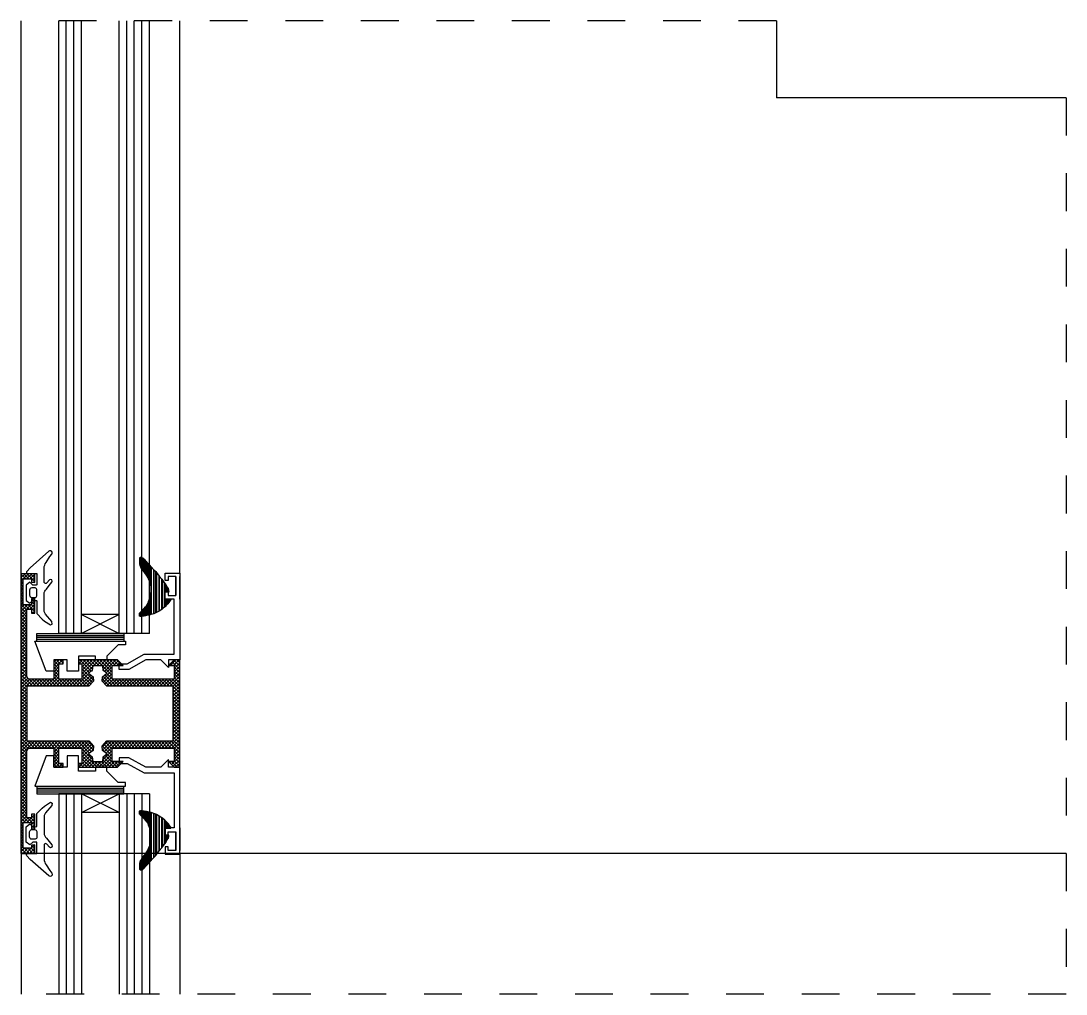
# Model space of a CAD drawing. Header units: millimetres. Extents: x 1398 to 1463.6, y 278.6 to 295.8.
# Drawn here: x 1423.159 to 1425.926, y 287.689 to 290.264 of the extents above; entities that cross this region are included whole.
import ezdxf

# ---------------------------------------------------------------- set-up
doc = ezdxf.new("R2010")
doc.units = ezdxf.units.MM
doc.linetypes.add('CENTER', pattern=[2, 1.25, -0.25, 0.25, -0.25])
for name, color, linetype in [('ACCES', 1, 'Continuous'), ('HATCH', 9, 'Continuous'), ('JOINT', 3, 'Continuous'), ('PARC', 8, 'Continuous'), ('PROFIL', 7, 'Continuous')]:
    doc.layers.add(name, color=color, linetype=linetype)
doc.styles.add('2', font='SCRIPTC.SHX', dxfattribs={"height": 0.2})
doc.styles.add('ROMANS', font='romans')

# ---------------------------------------------------------------- blocks, each defined once
blk = doc.blocks.new('2647000')
at = {"layer": 'ACCES'}
for p, q in [((-40.82, 7.59), (-40.82, -15.41)), ((-40.32, 7.59), (-40.32, -15.41)), ((-39.82, 7.59), (-39.82, -15.41))]:
    blk.add_line(p, q, dxfattribs=at)
blk.add_lwpolyline([(-39.32, 7.59), (-41.32, 7.59), (-41.32, -15.41), (-39.32, -15.41)], dxfattribs=at)
blk.add_lwpolyline([(-35.32, -10.91), (-34.32, -10.91), (-34.32, -7.91), (-35.32, -7.91), (-35.32, -3.41), (-31.32, -3.41), (-31.32, -0.41), (-34.32, -0.41), (-34.32, 3.09), (-31.32, 3.09), (-31.32, 5.09), (-39.32, 8.09), (-39.32, -15.91), (-38.32, -15.91), (-38.32, -13.91)], close=True, dxfattribs=at)
blk = doc.blocks.new('*X17')
at = {"color": 0}
for p, q in [((2.93, 43.59), (4.04, 44.69)), ((2.93, 44.48), (3.15, 44.69)), ((4.3, 43.43), (3.04, 44.69)), ((4.52, 44.1), (3.92, 44.69)), ((4.32, 44.1), (4.92, 44.69)), ((5.4, 44.1), (4.8, 44.69)), ((5.21, 44.1), (5.8, 44.69)), ((6.28, 44.1), (5.69, 44.69)), ((6.09, 44.1), (6.69, 44.69)), ((7.17, 44.1), (6.57, 44.69)), ((6.97, 44.1), (7.57, 44.69)), ((8.05, 44.1), (7.45, 44.69)), ((7.86, 44.1), (8.46, 44.69)), ((8.94, 44.1), (8.34, 44.69)), ((8.74, 44.1), (9.34, 44.69)), ((9.82, 44.1), (9.22, 44.69)), ((9.63, 44.1), (10.22, 44.69)), ((10.7, 44.1), (10.11, 44.69)), ((10.51, 44.1), (11.11, 44.69)), ((12.52, 43.16), (10.99, 44.69)), ((11.11, 42.05), (13.76, 44.69)), ((11.11, 42.93), (12.87, 44.69)), ((11.11, 43.82), (11.99, 44.69)), ((13.41, 43.16), (11.87, 44.69)), ((14.29, 43.16), (12.76, 44.69)), ((13.11, 43.16), (14.64, 44.69)), ((15.17, 43.16), (13.64, 44.69)), ((13.99, 43.16), (15.53, 44.69)), ((16.06, 43.16), (14.53, 44.69)), ((14.88, 43.16), (16.41, 44.69)), ((16.94, 43.16), (15.41, 44.69)), ((15.76, 43.16), (17.29, 44.69)), ((17.83, 43.16), (16.29, 44.69)), ((16.65, 43.16), (18.18, 44.69)), ((18.71, 43.16), (17.18, 44.69)), ((17.53, 43.16), (19.06, 44.69)), ((19.59, 43.16), (18.06, 44.69)), ((18.41, 43.16), (19.95, 44.69)), ((20.48, 43.16), (18.95, 44.69)), ((19.3, 43.16), (20.83, 44.69)), ((21.36, 43.16), (19.83, 44.69)), ((20.18, 43.16), (21.71, 44.69)), ((22.25, 43.16), (20.71, 44.69)), ((21.06, 43.16), (22.6, 44.69)), ((23.13, 43.16), (21.6, 44.69)), ((21.95, 43.16), (23.48, 44.69)), ((24.01, 43.16), (22.48, 44.69)), ((22.83, 43.16), (24.37, 44.69)), ((24.9, 43.16), (23.36, 44.69)), ((23.72, 43.16), (25.25, 44.69)), ((25.78, 43.16), (24.25, 44.69)), ((24.6, 43.16), (26.13, 44.69)), ((26.66, 43.16), (25.13, 44.69)), ((25.48, 43.16), (27.02, 44.69)), ((27.55, 43.16), (26.02, 44.69)), ((26.37, 43.16), (27.9, 44.69)), ((28.43, 43.16), (26.9, 44.69)), ((27.25, 43.16), (28.78, 44.69)), ((29.32, 43.16), (27.78, 44.69)), ((28.14, 43.16), (29.67, 44.69)), ((30.39, 42.98), (28.67, 44.69)), ((29.02, 43.16), (30.55, 44.69)), ((32.69, 41.55), (29.55, 44.69)), ((29.9, 43.16), (31.44, 44.69)), ((32.69, 42.44), (30.44, 44.69)), ((30.52, 42.89), (32.32, 44.69)), ((30.82, 41.43), (34.09, 44.69)), ((30.82, 42.31), (33.2, 44.69)), ((32.85, 43.16), (31.32, 44.69)), ((33.74, 43.16), (32.2, 44.69)), ((34.62, 43.16), (33.09, 44.69)), ((33.44, 43.16), (34.97, 44.69)), ((35.5, 43.16), (33.97, 44.69)), ((34.32, 43.16), (35.86, 44.69)), ((36.39, 43.16), (34.86, 44.69)), ((35.21, 43.16), (36.74, 44.69)), ((37.27, 43.16), (35.74, 44.69)), ((36.09, 43.16), (37.62, 44.69)), ((38.16, 43.16), (36.62, 44.69)), ((36.97, 43.16), (38.51, 44.69)), ((39.04, 43.16), (37.51, 44.69)), ((37.86, 43.16), (39.39, 44.69)), ((39.92, 43.16), (38.39, 44.69)), ((38.74, 43.16), (40.27, 44.69)), ((40.81, 43.16), (39.27, 44.69)), ((39.63, 43.16), (41.16, 44.69)), ((41.69, 43.16), (40.16, 44.69)), ((40.51, 43.16), (42.04, 44.69)), ((42.57, 43.16), (41.04, 44.69)), ((41.39, 43.16), (42.93, 44.69)), ((43.46, 43.16), (41.93, 44.69)), ((42.28, 43.16), (43.81, 44.69)), ((44.34, 43.16), (42.81, 44.69)), ((43.16, 43.16), (44.69, 44.69)), ((45.23, 43.16), (43.69, 44.69)), ((44.05, 43.16), (45.58, 44.69)), ((46.11, 43.16), (44.58, 44.69)), ((44.93, 43.16), (46.46, 44.69)), ((46.99, 43.16), (45.46, 44.69)), ((45.81, 43.16), (47.35, 44.69)), ((49.04, 42), (46.35, 44.69)), ((46.7, 43.16), (48.23, 44.69)), ((47.17, 40.98), (50.88, 44.69)), ((47.17, 41.86), (50, 44.69)), ((47.17, 42.75), (49.11, 44.69)), ((49.15, 42.78), (47.23, 44.69)), ((49.7, 43.11), (48.11, 44.69)), ((50.53, 43.16), (49, 44.69)), ((51.41, 43.16), (49.88, 44.69)), ((50.23, 43.16), (51.77, 44.69)), ((52.3, 43.16), (50.77, 44.69)), ((51.12, 43.16), (52.65, 44.69)), ((53.18, 43.16), (51.65, 44.69)), ((52, 43.16), (53.53, 44.69)), ((54.07, 43.16), (52.53, 44.69)), ((52.88, 43.16), (54.42, 44.69)), ((54.95, 43.16), (53.42, 44.69)), ((53.77, 43.16), (55.3, 44.69)), ((55.83, 43.16), (54.3, 44.69)), ((54.65, 43.16), (56.18, 44.69)), ((56.72, 43.16), (55.18, 44.69)), ((55.54, 43.16), (57.07, 44.69)), ((57.6, 43.16), (56.07, 44.69)), ((56.42, 43.16), (57.95, 44.69)), ((58.48, 43.16), (56.95, 44.69)), ((57.3, 43.16), (58.84, 44.69)), ((59.37, 43.16), (57.84, 44.69)), ((58.19, 43.16), (59.72, 44.69)), ((60.25, 43.16), (58.72, 44.69)), ((59.07, 43.16), (60.6, 44.69)), ((61.14, 43.16), (59.6, 44.69)), ((59.96, 43.16), (61.49, 44.69)), ((62.02, 43.16), (60.49, 44.69)), ((60.84, 43.16), (62.37, 44.69)), ((62.9, 43.16), (61.37, 44.69)), ((61.72, 43.16), (63.26, 44.69)), ((63.79, 43.16), (62.26, 44.69)), ((62.61, 43.16), (64.14, 44.69)), ((64.67, 43.16), (63.14, 44.69)), ((63.49, 43.16), (65.02, 44.69)), ((65.56, 43.16), (64.02, 44.69)), ((64.38, 43.16), (65.91, 44.69)), ((66.44, 43.16), (64.91, 44.69)), ((65.26, 43.16), (66.79, 44.69)), ((67.32, 43.16), (65.79, 44.69)), ((66.14, 43.16), (67.68, 44.69)), ((68.75, 42.62), (66.67, 44.69)), ((67.03, 43.16), (68.56, 44.69)), ((68.75, 43.51), (67.56, 44.69)), ((69.04, 44.1), (68.44, 44.69)), ((68.85, 44.1), (69.44, 44.69)), ((69.92, 44.1), (69.33, 44.69)), ((69.73, 44.1), (70.33, 44.69)), ((70.81, 44.1), (70.21, 44.69)), ((70.61, 44.1), (71.21, 44.69)), ((71.69, 44.1), (71.09, 44.69)), ((71.5, 44.1), (72.09, 44.69)), ((72.58, 44.1), (71.98, 44.69)), ((72.38, 44.1), (72.98, 44.69)), ((73.46, 44.1), (72.86, 44.69)), ((73.27, 44.1), (73.86, 44.69)), ((74.34, 44.1), (73.75, 44.69)), ((74.15, 44.1), (74.75, 44.69)), ((75.23, 44.1), (74.63, 44.69)), ((75.03, 44.1), (75.63, 44.69)), ((76.93, 43.28), (75.51, 44.69)), ((75.56, 43.74), (76.51, 44.69)), ((76.93, 44.17), (76.4, 44.69)), ((2.93, 42.71), (4.3, 44.07)), ((4.3, 42.55), (2.93, 43.91)), ((2.93, 41.82), (4.3, 43.19)), ((4.96, 41), (2.93, 43.03)), ((4.08, 41), (2.93, 42.15)), ((2.99, 41), (4.3, 42.3)), ((3.87, 41), (4.75, 41.88)), ((5.15, 41.69), (4.97, 41.88)), ((9.45, 41.27), (10.03, 41.85)), ((10.27, 41), (9.45, 41.81)), ((10.06, 41), (10.91, 41.85)), ((11.15, 41), (10.3, 41.85)), ((10.95, 41), (12.3, 42.36)), ((12.3, 42.5), (11.11, 43.69)), ((12.92, 41), (11.11, 42.8)), ((12.04, 41), (11.11, 41.92)), ((11.83, 41), (12.68, 41.85)), ((12.71, 41), (13.32, 41.61)), ((13.32, 41.48), (12.95, 41.85)), ((32.69, 40.67), (30.82, 42.54)), ((30.82, 40.54), (32.69, 42.42)), ((32.69, 39.79), (30.82, 41.66)), ((30.82, 39.66), (32.69, 41.53)), ((49.04, 41.12), (47.17, 42.99)), ((49.04, 40.24), (47.17, 42.11)), ((47.17, 40.09), (49.04, 41.97)), ((66.53, 41.79), (66.6, 41.85)), ((66.63, 41), (67.48, 41.85)), ((67.72, 41), (66.87, 41.85)), ((67.51, 41), (68.75, 42.23)), ((67.55, 42.81), (68.75, 44)), ((67.55, 41.92), (68.75, 43.11)), ((69.49, 41), (67.55, 42.93)), ((68.6, 41), (67.55, 42.05)), ((68.4, 41), (69.25, 41.85)), ((69.28, 41), (70.13, 41.85)), ((70.37, 41), (69.52, 41.85)), ((70.41, 41.85), (70.4, 41.85)), ((74.68, 41.09), (75.46, 41.88)), ((75.68, 41), (74.8, 41.88)), ((75.47, 41), (76.93, 42.45)), ((75.56, 42.86), (76.93, 44.22)), ((76.93, 42.4), (75.56, 43.76)), ((75.56, 41.98), (76.93, 43.34)), ((76.93, 41.51), (75.56, 42.88)), ((76.56, 41), (75.56, 41.99)), ((76.35, 41), (76.93, 41.57)), ((3.2, 41), (2.93, 41.26)), ((4.76, 41), (5.17, 41.4)), ((32.69, 38.9), (30.82, 40.77)), ((30.82, 38.78), (32.69, 40.65)), ((32.69, 38.02), (30.82, 39.89)), ((30.82, 37.89), (32.69, 39.76)), ((32.69, 37.13), (30.82, 39)), ((30.82, 37.01), (32.69, 38.88)), ((49.04, 39.35), (47.17, 41.22)), ((47.17, 39.21), (49.04, 41.08)), ((49.04, 38.47), (47.17, 40.34)), ((47.17, 38.33), (49.04, 40.2)), ((49.04, 37.58), (47.17, 39.45)), ((47.17, 37.44), (49.04, 39.31)), ((66.84, 41), (66.53, 41.3)), ((70.17, 41), (70.41, 41.24)), ((74.79, 41), (74.68, 41.11)), ((25.73, 33.69), (28.06, 36.01)), ((25.73, 34.57), (27.17, 36.01)), ((25.73, 35.46), (26.29, 36.01)), ((27.22, 34.65), (25.86, 36.01)), ((28.11, 34.65), (26.75, 36.01)), ((27.58, 34.65), (28.94, 36.01)), ((28.99, 34.65), (27.63, 36.01)), ((28.46, 34.65), (29.82, 36.01)), ((29.88, 34.65), (28.51, 36.01)), ((29.34, 34.65), (30.71, 36.01)), ((30.76, 34.65), (29.4, 36.01)), ((30.23, 34.65), (32.69, 37.11)), ((32.69, 33.6), (30.28, 36.01)), ((32.69, 36.25), (30.82, 38.12)), ((30.82, 36.13), (32.69, 38)), ((32.69, 35.37), (30.82, 37.24)), ((32.69, 34.48), (30.82, 36.35)), ((30.82, 34.36), (32.69, 36.23)), ((49.04, 36.7), (47.17, 38.57)), ((47.17, 36.56), (49.04, 38.43)), ((50.2, 34.65), (47.17, 37.69)), ((47.17, 35.68), (49.04, 37.55)), ((49.32, 34.65), (47.17, 36.8)), ((47.17, 34.79), (49.04, 36.66)), ((47.17, 33.02), (50.15, 36.01)), ((47.17, 33.91), (49.27, 36.01)), ((49.67, 34.65), (51.04, 36.01)), ((51.09, 34.65), (49.73, 36.01)), ((50.56, 34.65), (51.92, 36.01)), ((51.97, 34.65), (50.61, 36.01)), ((51.44, 34.65), (52.8, 36.01)), ((52.86, 34.65), (51.49, 36.01)), ((52.33, 34.65), (53.69, 36.01)), ((54.13, 34.26), (52.38, 36.01)), ((54.13, 35.15), (53.26, 36.01)), ((26.73, 34.26), (25.73, 35.26)), ((26.58, 33.52), (25.73, 34.37)), ((25.74, 33.48), (25.73, 33.49)), ((26.44, 33.51), (26.73, 33.8)), ((30.82, 33.47), (32.69, 35.34)), ((32.69, 32.71), (30.82, 34.59)), ((30.82, 32.59), (32.69, 34.46)), ((32.69, 31.83), (30.82, 33.7)), ((30.82, 31.71), (32.69, 33.58)), ((49.04, 34.05), (47.17, 35.92)), ((49.04, 33.16), (47.17, 35.04)), ((49.04, 32.28), (47.17, 34.15)), ((47.17, 32.14), (49.04, 34.01)), ((49.04, 31.4), (47.17, 33.27)), ((53.13, 34.56), (54.13, 35.56)), ((53.13, 33.68), (54.13, 34.68)), ((54.02, 33.48), (53.13, 34.38)), ((53.82, 33.49), (54.13, 33.8)), ((32.69, 30.95), (30.82, 32.82)), ((30.82, 30.82), (32.69, 32.69)), ((32.69, 30.06), (30.82, 31.93)), ((30.82, 29.94), (32.69, 31.81)), ((32.69, 29.18), (30.82, 31.05)), ((30.82, 29.05), (32.69, 30.93)), ((47.17, 31.26), (49.04, 33.13)), ((49.04, 30.51), (47.17, 32.38)), ((47.17, 30.37), (49.04, 32.24)), ((49.04, 29.63), (47.17, 31.5)), ((47.17, 29.49), (49.04, 31.36)), ((49.04, 28.75), (47.17, 30.62)), ((47.17, 28.6), (49.04, 30.48)), ((25.73, 28.38), (26.72, 29.37)), ((25.73, 29.27), (25.83, 29.37)), ((28.72, 26.08), (25.73, 29.07)), ((25.73, 24.85), (29.4, 28.52)), ((25.73, 25.73), (28.52, 28.52)), ((25.73, 26.62), (27.63, 28.52)), ((25.73, 27.5), (26.75, 28.52)), ((28.15, 25.76), (25.73, 28.18)), ((26.73, 28.95), (26.32, 29.37)), ((29.11, 26.57), (27.17, 28.52)), ((27.44, 25.68), (30.29, 28.52)), ((31.05, 25.51), (28.05, 28.52)), ((31.67, 25.78), (28.93, 28.52)), ((29.34, 26.69), (32.69, 30.04)), ((29.72, 26.18), (32.69, 29.16)), ((32.13, 26.2), (29.82, 28.52)), ((30.1, 25.68), (32.69, 28.27)), ((32.6, 26.62), (30.7, 28.52)), ((32.69, 28.29), (30.82, 30.17)), ((32.69, 27.41), (30.82, 29.28)), ((50.39, 26.51), (47.17, 29.73)), ((47.17, 27.72), (49.04, 29.59)), ((50.01, 26), (47.17, 28.85)), ((47.17, 26.84), (49.04, 28.71)), ((49.56, 25.57), (47.17, 27.96)), ((47.56, 26.35), (49.73, 28.52)), ((48.03, 25.93), (50.62, 28.52)), ((48.49, 25.51), (51.5, 28.52)), ((52.06, 25.72), (49.26, 28.52)), ((54.13, 24.54), (50.15, 28.52)), ((50.61, 26.75), (52.38, 28.52)), ((51, 26.25), (54.12, 29.37)), ((54.13, 25.42), (51.03, 28.52)), ((51.43, 25.8), (54.13, 28.49)), ((54.13, 26.31), (51.92, 28.52)), ((54.13, 27.19), (52.8, 28.52)), ((53.13, 29.26), (53.23, 29.37)), ((54.13, 28.08), (53.13, 29.08)), ((54.13, 28.96), (53.72, 29.37)), ((27.37, 25.67), (25.73, 27.3)), ((27.26, 24.89), (25.73, 26.42)), ((27.26, 24), (25.73, 25.53)), ((25.73, 23.96), (27.26, 25.5)), ((28.45, 25.8), (28.67, 26.02)), ((30.83, 25.53), (32.69, 27.39)), ((48.74, 25.51), (47.17, 27.08)), ((49.42, 25.56), (50.43, 26.56)), ((52.22, 25.7), (54.13, 27.61)), ((52.6, 25.2), (54.13, 26.73)), ((52.6, 24.31), (54.13, 25.84)), ((54.13, 23.66), (52.6, 25.19)), ((52.6, 23.43), (54.13, 24.96)), ((27.26, 23.12), (25.73, 24.65)), ((25.73, 23.08), (27.26, 24.61)), ((28.98, 20.52), (25.73, 23.76)), ((25.73, 22.2), (27.26, 23.73)), ((25.73, 21.31), (27.44, 23.02)), ((25.73, 20.43), (28.23, 22.92)), ((28.1, 20.52), (25.73, 22.88)), ((25.73, 19.55), (28.75, 22.57)), ((29.87, 20.52), (27.35, 23.03)), ((28.98, 22.29), (28.36, 22.91)), ((28.47, 20.52), (31.14, 23.18)), ((29.35, 20.52), (31.71, 22.87)), ((32.69, 19.46), (29.68, 22.47)), ((32.69, 20.34), (30.06, 22.97)), ((30.12, 23.05), (30.19, 23.12)), ((30.24, 20.52), (32.17, 22.45)), ((32.69, 21.22), (30.76, 23.16)), ((47.17, 21.53), (48.81, 23.18)), ((47.17, 20.65), (49.64, 23.12)), ((47.17, 19.77), (50.04, 22.64)), ((47.17, 18.88), (50.42, 22.14)), ((49.31, 20.52), (47.52, 22.31)), ((50.2, 20.52), (47.98, 22.73)), ((51.08, 20.52), (48.45, 23.15)), ((51.96, 20.52), (49.34, 23.14)), ((49.68, 20.52), (52.15, 22.98)), ((50.57, 20.52), (54.13, 24.07)), ((54.13, 19.24), (50.97, 22.4)), ((54.13, 20.12), (51.36, 22.89)), ((51.45, 20.52), (54.13, 23.19)), ((54.13, 21), (52.15, 22.98)), ((52.33, 20.52), (54.13, 22.31)), ((54.13, 22.77), (52.6, 24.3)), ((54.13, 21.89), (52.6, 23.42)), ((27.23, 20.5), (25.73, 22)), ((27.23, 19.61), (25.73, 21.11)), ((27.23, 18.73), (25.73, 20.23)), ((25.97, 18.9), (27.23, 20.16)), ((27.59, 20.52), (29.15, 22.08)), ((30.75, 20.52), (29.3, 21.96)), ((30.82, 20.22), (32.64, 22.03)), ((30.82, 19.33), (32.69, 21.2)), ((32.69, 18.57), (30.82, 20.44)), ((30.82, 18.45), (32.69, 20.32)), ((32.69, 17.69), (30.82, 19.56)), ((30.82, 17.56), (32.69, 19.43)), ((49.04, 19.91), (47.17, 21.78)), ((49.04, 19.02), (47.17, 20.89)), ((49.04, 18.14), (47.17, 20.01)), ((47.17, 18), (49.04, 19.87)), ((52.63, 19.92), (54.13, 21.42)), ((52.63, 19.04), (54.13, 20.54)), ((53.73, 18.74), (52.63, 19.85)), ((52.63, 18.15), (54.13, 19.65)), ((27.23, 17.85), (25.73, 19.35)), ((26.41, 18.46), (27.23, 19.28)), ((26.85, 18.01), (27.23, 18.39)), ((32.69, 16.8), (30.82, 18.68)), ((30.82, 16.68), (32.69, 18.55)), ((32.69, 15.92), (30.82, 17.79)), ((30.82, 15.8), (32.69, 17.67)), ((32.69, 15.04), (30.82, 16.91)), ((30.82, 14.91), (32.69, 16.78)), ((49.04, 17.25), (47.17, 19.13)), ((47.17, 17.11), (49.04, 18.98)), ((49.04, 16.37), (47.17, 18.24)), ((47.17, 16.23), (49.04, 18.1)), ((49.04, 15.49), (47.17, 17.36)), ((47.17, 15.35), (49.04, 17.22)), ((53.29, 18.3), (52.63, 18.97)), ((52.85, 17.86), (52.63, 18.08)), ((32.69, 14.15), (30.82, 16.02)), ((30.82, 14.03), (32.69, 15.9)), ((32.69, 13.27), (30.82, 15.14)), ((30.82, 13.14), (32.69, 15.02)), ((32.69, 12.39), (30.82, 14.26)), ((30.82, 12.26), (32.69, 14.13)), ((49.04, 14.6), (47.17, 16.47)), ((47.17, 14.46), (49.04, 16.33)), ((49.04, 13.72), (47.17, 15.59)), ((47.17, 13.58), (49.04, 15.45)), ((49.04, 12.84), (47.17, 14.71)), ((47.17, 12.69), (49.04, 14.57)), ((32.69, 11.5), (30.82, 13.37)), ((30.82, 11.38), (32.69, 13.25)), ((32.69, 10.62), (30.82, 12.49)), ((30.82, 10.49), (32.69, 12.36)), ((32.69, 9.73), (30.82, 11.6)), ((30.82, 9.61), (32.69, 11.48)), ((49.04, 11.95), (47.17, 13.82)), ((47.17, 11.81), (49.04, 13.68)), ((49.04, 11.07), (47.17, 12.94)), ((47.17, 10.93), (49.04, 12.8)), ((49.04, 10.18), (47.17, 12.05)), ((47.17, 10.04), (49.04, 11.91)), ((49.04, 9.3), (47.17, 11.17)), ((32.69, 8.85), (30.82, 10.72)), ((30.82, 8.72), (32.69, 10.6)), ((32.69, 7.97), (30.82, 9.84)), ((30.82, 7.84), (32.69, 9.71)), ((32.69, 7.08), (30.82, 8.95)), ((30.82, 6.96), (32.69, 8.83)), ((47.17, 9.16), (49.04, 11.03)), ((49.04, 8.42), (47.17, 10.29)), ((47.17, 8.27), (49.04, 10.15)), ((49.04, 7.53), (47.17, 9.4)), ((47.17, 7.39), (49.04, 9.26)), ((49.04, 6.65), (47.17, 8.52)), ((47.17, 6.51), (49.04, 8.38)), ((27.23, 5.47), (27.15, 5.55)), ((32.69, 6.2), (30.82, 8.07)), ((30.82, 6.07), (32.69, 7.94)), ((32.69, 5.31), (30.82, 7.18)), ((30.82, 5.19), (32.69, 7.06)), ((32.69, 4.43), (30.82, 6.3)), ((30.82, 4.31), (32.69, 6.18)), ((45.95, 2.64), (49.04, 5.73)), ((49.04, 5.76), (47.17, 7.64)), ((47.17, 5.62), (49.04, 7.49)), ((49.04, 4.88), (47.17, 6.75)), ((47.17, 4.74), (49.04, 6.61)), ((50.4, 2.64), (47.17, 5.87)), ((25.73, 3.64), (27.23, 5.14)), ((25.73, 2.75), (27.23, 4.25)), ((26.53, 2.64), (25.73, 3.44)), ((27.42, 2.64), (25.82, 4.23)), ((28.3, 2.64), (26.27, 4.67)), ((26.5, 2.64), (28, 4.14)), ((27.23, 4.59), (26.71, 5.11)), ((27.38, 2.64), (28.88, 4.14)), ((29.18, 2.64), (27.68, 4.14)), ((28.27, 2.64), (29.77, 4.14)), ((30.07, 2.64), (28.57, 4.14)), ((29.15, 2.64), (30.65, 4.14)), ((30.95, 2.64), (29.45, 4.14)), ((30.04, 2.64), (32.69, 5.29)), ((31.84, 2.64), (30.34, 4.14)), ((33.6, 2.64), (30.82, 5.42)), ((32.72, 2.64), (30.82, 4.53)), ((30.92, 2.64), (32.69, 4.41)), ((31.8, 2.64), (33.51, 4.34)), ((32.69, 2.64), (34.39, 4.34)), ((34.49, 2.64), (32.78, 4.34)), ((33.57, 2.64), (35.27, 4.34)), ((35.37, 2.64), (33.67, 4.34)), ((34.46, 2.64), (36.16, 4.34)), ((36.25, 2.64), (34.55, 4.34)), ((35.34, 2.64), (37.04, 4.34)), ((37.14, 2.64), (35.44, 4.34)), ((36.22, 2.64), (37.93, 4.34)), ((38.02, 2.64), (36.32, 4.34)), ((37.11, 2.64), (38.81, 4.34)), ((38.91, 2.64), (37.2, 4.34)), ((37.99, 2.64), (39.69, 4.34)), ((39.79, 2.64), (38.09, 4.34)), ((38.88, 2.64), (40.58, 4.34)), ((40.67, 2.64), (38.97, 4.34)), ((39.76, 2.64), (41.46, 4.34)), ((41.56, 2.64), (39.86, 4.34)), ((40.64, 2.64), (42.35, 4.34)), ((42.44, 2.64), (40.74, 4.34)), ((41.53, 2.64), (43.23, 4.34)), ((43.33, 2.64), (41.62, 4.34)), ((42.41, 2.64), (44.11, 4.34)), ((44.21, 2.64), (42.51, 4.34)), ((43.29, 2.64), (45, 4.34)), ((45.09, 2.64), (43.39, 4.34)), ((44.18, 2.64), (45.88, 4.34)), ((45.98, 2.64), (44.27, 4.34)), ((45.06, 2.64), (46.77, 4.34)), ((46.86, 2.64), (45.16, 4.34)), ((47.75, 2.64), (46.04, 4.34)), ((46.83, 2.64), (49.04, 4.84)), ((48.63, 2.64), (46.93, 4.34)), ((49.51, 2.64), (47.17, 4.98)), ((47.71, 2.64), (49.21, 4.14)), ((48.6, 2.64), (50.1, 4.14)), ((49.48, 2.64), (50.98, 4.14)), ((51.28, 2.64), (49.78, 4.14)), ((50.37, 2.64), (51.87, 4.14)), ((52.16, 2.64), (50.66, 4.14)), ((51.25, 2.64), (53.44, 4.82)), ((53.05, 2.64), (51.55, 4.14)), ((52.13, 2.64), (53.88, 4.38)), ((53.93, 2.64), (52.43, 4.14)), ((52.63, 4.9), (53, 5.27)), ((54.13, 3.33), (52.63, 4.83)), ((53.02, 2.64), (54.13, 3.74)), ((53.9, 2.64), (54.13, 2.86))]:
    blk.add_line(p, q, dxfattribs=at)
blk = doc.blocks.new('8081A000')
at = {"layer": 'PROFIL'}
for points in [[(-408.75, 452.91), (-371.75, 452.91), (-371.75, 449.22), (-374.01, 449.22), (-373.96, 450.09), (-373.12, 450.09), (-373.12, 452.32), (-379.93, 452.32), (-379.93, 450.07), (-378.27, 450.07), (-378.27, 449.22), (-382.14, 449.22), (-382.14, 450.07), (-381.13, 450.07), (-381.13, 451.38), (-398.9, 451.38), (-399.64, 450.93), (-399.64, 444.23), (-394.55, 444.23), (-394.55, 441.7), (-395.55, 441.74), (-395.55, 442.87), (-399.64, 442.87), (-399.64, 436.74), (-395.55, 436.74), (-395.55, 437.59), (-394.55, 437.59), (-394.55, 427.35), (-396.05, 425.85), (-396.05, 428.73), (-399.64, 428.73), (-399.64, 412.35), (-396.05, 412.35), (-396.05, 413.85), (-394.55, 412.35), (-394.55, 410.85), (-408.75, 410.85), (-422.95, 410.85), (-422.95, 412.35), (-421.45, 413.85), (-421.45, 412.35), (-417.86, 412.35), (-417.86, 428.73), (-421.45, 428.73), (-421.45, 425.85), (-422.95, 427.35), (-422.95, 437.59), (-421.95, 437.59), (-421.95, 436.74), (-417.86, 436.74), (-417.86, 442.87), (-421.95, 442.87), (-421.95, 441.74), (-422.95, 441.7), (-422.95, 444.23), (-417.86, 444.23), (-417.86, 450.93), (-418.6, 451.38), (-436.37, 451.38), (-436.37, 450.07), (-435.36, 450.07), (-435.36, 449.22), (-439.23, 449.22), (-439.23, 450.07), (-437.57, 450.07), (-437.57, 452.32), (-444.38, 452.32), (-444.38, 450.09), (-443.54, 450.09), (-443.49, 449.22), (-445.75, 449.22), (-445.75, 452.91)], [(-408.75, 451.38), (-401.51, 451.38), (-401.51, 434.93), (-400.17, 433.71), (-398.99, 433.79), (-398.09, 434.99), (-397.32, 434.02), (-396.08, 433.87), (-396.08, 431.26), (-397.32, 431.11), (-398.09, 430.14), (-398.99, 431.34), (-400.17, 431.42), (-401.51, 430.2), (-401.51, 412.56), (-408.75, 412.56), (-415.99, 412.56), (-415.99, 430.2), (-417.33, 431.42), (-418.51, 431.34), (-419.41, 430.14), (-420.18, 431.11), (-421.42, 431.26), (-421.42, 433.87), (-420.18, 434.02), (-419.41, 434.99), (-418.51, 433.79), (-417.33, 433.71), (-415.99, 434.93), (-415.99, 451.38)]]:
    blk.add_lwpolyline(points, close=True, dxfattribs=at)
at = {"layer": 'HATCH'}
blk.add_blockref('*X17', (-448.68, 408.22), dxfattribs=at)
blk = doc.blocks.new('2891000')
at = {"layer": 'JOINT'}
for points in [[(-4.81, -0.97), (-4.06, 0), (0, 0), (0.74, -0.97), (0, -1.7), (0.02, -2.63, 0.437315), (0.24, -2.83), (3.49, -2.83), (4.95, -4.19), (5.45, -4.81), (6.5, -6.44), (6.28, -6.81), (5.62, -6.77), (3.64, -5.1, 0.220218), (2.2, -4.72), (-1.73, -4.73, 0.219129), (-3.01, -5.32), (-3.94, -6.06), (-4.82, -6.79, -0.941913), (-5.44, -6.13), (-4.62, -5.47, 0.575211), (-4.73, -4.76), (-8.53, -4.74, 0.163808), (-10.07, -5.25), (-11.61, -6.2), (-12.28, -6.75, -0.908296), (-13.01, -6.01), (-8.64, -1.03), (-7.66, -0.16, -0.490718), (-7.15, -0.26), (-7.11, -2.83), (-4.27, -2.83, 0.400714), (-4.06, -2.63), (-4.06, -1.7), (-4.81, -0.97)], [(-2.71, -0.87), (-1.39, -0.87, -0.351446), (-0.77, -1.37), (-0.75, -2.21, -0.374324), (-1.24, -2.79), (-2.71, -2.81, -0.372254), (-3.3, -2.31), (-3.31, -1.47, -0.421985), (-2.71, -0.87, -0.986857)]]:
    blk.add_lwpolyline(points, format="xyb", dxfattribs=at)
blk = doc.blocks.new('2271000')
at = {"layer": 'PARC'}
blk.add_line((3.258, 0.859), (3.858, 0.859), dxfattribs=at)
blk.add_lwpolyline([(3.858, 0.959), (3.858, 1.163), (3.758, 1.163), (3.758, 1.249), (3.951, 1.249), (3.951, 0.859), (1.651, 0.859), (1.651, 1.159), (1.451, 1.159), (1.651, 1.359), (1.651, 1.759), (1.401, 2.209), (1.401, 2.459), (1.551, 2.459), (1.551, 2.248), (1.801, 1.798), (1.801, 1.009), (3.258, 1.009), (3.258, 1.249), (3.458, 1.249), (3.458, 1.163), (3.358, 1.163), (3.358, 0.959), (3.858, 0.959), (3.358, 0.959)], dxfattribs=at)
blk = doc.blocks.new('2896000')
at = {"layer": 'JOINT', "color": 3, "linetype": 'Continuous'}
mesh = blk.add_polyface(dxfattribs=at)
corners = [(20.43, 2.83), (19.81, 2.83), (20.76, 2.85), (19.78, 2.85), (2.87, 2.85), (20.77, 2.86), (19.77, 2.86), (2.89, 2.86), (2.82, 2.86), (20.79, 2.87), (19.76, 2.87), (3.13, 2.87), (2.19, 2.87), (20.8, 2.88), (19.75, 2.88), (3.21, 2.88), (1.51, 2.88), (20.83, 2.91), (19.72, 2.91), (3.64, 2.91), (1.47, 2.91), (20.93, 2.99), (19.63, 2.99), (3.89, 2.99), (1.37, 2.99), (20.92, 3.06), (19.56, 3.06), (4.07, 3.06), (1.29, 3.06), (20.91, 3.16), (19.45, 3.16), (4.39, 3.16), (1.3, 3.16), (20.9, 3.27), (19.33, 3.27), (4.58, 3.27), (1.31, 3.27), (20.85, 3.57), (19.01, 3.57), (5.1, 3.57), (1.34, 3.57), (20.85, 3.57), (19.01, 3.57), (5.11, 3.57), (1.34, 3.57), (20.79, 3.91), (18.64, 3.91), (5.58, 3.91), (1.48, 3.91), (20.79, 3.92), (18.64, 3.92), (5.59, 3.92), (1.49, 3.92), (20.75, 4.24), (18.29, 4.24), (6.04, 4.24), (1.86, 4.24), (20.74, 4.3), (18.22, 4.3), (6.13, 4.3), (1.93, 4.3), (20.69, 4.79), (17.7, 4.79), (6.81, 4.79), (2.46, 4.79), (20.62, 5.07), (17.41, 5.07), (7.2, 5.07), (2.75, 5.07), (20.61, 5.11), (17.34, 5.11), (7.26, 5.11), (2.8, 5.11), (20.49, 5.62), (16.52, 5.62), (8.14, 5.62), (3.35, 5.62), (20.49, 5.64), (16.49, 5.64), (8.16, 5.64), (3.36, 5.64), (20.45, 5.82), (15.96, 5.82), (8.48, 5.82), (3.56, 5.82), (20.36, 6.3), (14.57, 6.3), (9.74, 6.3), (4.08, 6.3), (20.34, 6.37), (14.19, 6.37), (9.93, 6.37), (4.16, 6.37), (20.3, 6.56), (13.23, 6.56), (10.66, 6.56), (4.36, 6.56), (20.29, 6.6), (13.07, 6.6), (10.78, 6.6), (4.4, 6.6), (20.28, 6.63), (12.67, 6.63), (10.92, 6.63), (4.44, 6.63), (20.26, 6.71), (11.87, 6.71), (4.52, 6.71), (19.99, 7.55), (5.42, 7.55), (19.74, 8.15), (6.07, 8.15), (19.63, 8.41), (6.4, 8.41), (19.12, 9.34), (7.57, 9.34), (18.59, 10.15), (8.59, 10.15), (18.42, 10.41), (8.94, 10.41), (12.85, 11.19), (15.07, 11.19), (17.74, 11.19), (9.96, 11.19), (12.85, 11.28), (15.07, 11.28), (17.67, 11.28), (10.08, 11.28), (12.85, 11.55), (15.07, 11.55), (17.4, 11.55), (10.43, 11.55), (12.85, 12), (15.07, 12), (16.95, 12), (11.24, 12), (12.85, 12.23), (15.07, 12.23), (16.68, 12.23), (11.66, 12.23), (12.85, 12.36), (15.07, 12.36), (16.54, 12.36), (12.1, 12.36), (12.85, 12.42), (15.07, 12.42), (16.45, 12.42), (12.31, 12.42), (15.07, 12.52), (16.31, 12.52), (12.85, 12.52), (15.07, 12.76), (15.99, 12.76), (15.07, 13.06), (15.53, 13.06), (15.1, 13.15), (15.39, 13.15), (15.16, 13.19), (15.32, 13.19), (15.23, 13.22)]
mesh.append_faces([[corners[k] for k in face] for face in [(2, 3, 6, 5), (4, 4, 8, 7), (5, 6, 10, 9), (7, 8, 12, 11), (9, 10, 14, 13), (11, 12, 16, 15), (13, 14, 18, 17), (15, 16, 20, 19), (17, 18, 22, 21), (19, 20, 24, 23), (21, 22, 26, 25), (23, 24, 28, 27), (25, 26, 30, 29), (27, 28, 32, 31), (29, 30, 34, 33), (31, 32, 36, 35), (33, 34, 38, 37), (35, 36, 40, 39), (37, 38, 42, 41), (39, 40, 44, 43), (41, 42, 46, 45), (43, 44, 48, 47), (45, 46, 50, 49), (47, 48, 52, 51), (49, 50, 54, 53), (51, 52, 56, 55), (53, 54, 58, 57), (55, 56, 60, 59), (57, 58, 62, 61), (59, 60, 64, 63), (61, 62, 66, 65), (63, 64, 68, 67), (65, 66, 70, 69), (67, 68, 72, 71), (69, 70, 74, 73), (71, 72, 76, 75), (73, 74, 78, 77), (75, 76, 80, 79), (77, 78, 82, 81), (79, 80, 84, 83), (81, 82, 86, 85), (83, 84, 88, 87), (85, 86, 90, 89), (87, 88, 92, 91), (89, 90, 94, 93), (91, 92, 96, 95), (93, 94, 98, 97), (95, 96, 100, 99), (97, 98, 102, 101), (99, 100, 104, 103), (101, 102, 106, 105), (103, 104, 107, 106), (105, 107, 109, 108), (108, 109, 111, 110), (110, 111, 113, 112), (112, 113, 115, 114), (114, 115, 117, 116), (116, 117, 119, 118), (118, 119, 123, 122), (122, 121, 125, 126), (120, 123, 127, 124), (126, 125, 129, 130), (124, 127, 131, 128), (130, 129, 133, 134), (128, 131, 135, 132), (134, 133, 137, 138), (132, 135, 139, 136), (138, 137, 141, 142), (136, 139, 143, 140), (142, 141, 145, 146), (140, 143, 147, 144), (146, 145, 148, 149), (144, 147, 150, 150), (149, 148, 151, 152), (152, 151, 153, 154), (154, 153, 155, 156), (156, 155, 157, 158), (158, 157, 159, 159)]], dxfattribs={"vtx0": -1, "vtx2": -1, "color": 3})
mesh.append_faces([[corners[k] for k in face] for face in [(121, 120)]], dxfattribs={"vtx1": -1, "color": 3})
mesh.append_faces([[corners[k] for k in face] for face in [(0, 1, 3, 2)]], dxfattribs={"vtx2": -1, "color": 3})
blk = doc.blocks.new('A$C03A07C7F')
for p, q in [((1260.458, 227.058), (1260.458, 300.232)), ((1265.44, 219.164), (1265.44, 300.232)), ((1266.44, 219.164), (1266.44, 300.232)), ((1267.44, 219.164), (1267.44, 300.232)), ((1268.44, 219.164), (1268.44, 300.232)), ((1273.44, 219.164), (1273.44, 300.232)), ((1274.44, 219.164), (1274.44, 300.232)), ((1275.44, 219.164), (1275.44, 300.232)), ((1276.44, 219.164), (1276.44, 300.232)), ((1277.44, 219.164), (1277.44, 300.232)), ((1281.458, 227.158), (1281.458, 300.232)), ((1360.437, 300.232), (1360.437, 290.061)), ((1398.79, 290.061), (1360.437, 290.061)), ((1273.44, 221.664), (1268.44, 219.164)), ((1268.44, 221.664), (1273.44, 219.164)), ((1273.44, 221.664), (1268.44, 221.664)), ((1277.44, 219.164), (1265.44, 219.164)), ((1277.44, 197.955), (1265.44, 197.955)), ((1265.44, 197.955), (1265.44, 171.434)), ((1266.44, 197.955), (1266.44, 171.434)), ((1267.44, 197.955), (1267.44, 171.434)), ((1273.44, 195.455), (1268.44, 197.955)), ((1268.44, 195.455), (1273.44, 197.955)), ((1268.44, 197.955), (1268.44, 171.434)), ((1273.44, 197.955), (1273.44, 171.434)), ((1274.44, 197.955), (1274.44, 171.434)), ((1275.44, 197.955), (1275.44, 171.434)), ((1276.44, 197.955), (1276.44, 171.434)), ((1277.44, 197.955), (1277.44, 171.434)), ((1273.44, 195.455), (1268.44, 195.455)), ((1398.79, 190.061), (1260.458, 190.061)), ((1260.458, 190.061), (1260.458, 171.434)), ((1281.458, 189.961), (1281.458, 171.434))]:
    blk.add_line(p, q)
at = {"linetype": 'CENTER'}
for p, q in [((1360.437, 300.232), (1260.458, 300.232)), ((1398.79, 290.061), (1398.79, 171.434)), ((1398.79, 171.434), (1260.429, 171.434))]:
    blk.add_line(p, q, dxfattribs=at)
for name, p, xscale, yscale, zscale, rotation in [('2891000', (1261.141, 223.535), -0.5, 0.5, 0.5, 90), ('2896000', (1275.009, 229.773), 0.3999999999996362, 0.3999999999996362, 0.4, 270), ('8081A000', (1486.885, 4.184), -0.5, 0.5, 0.5, 90), ('2271000', (1285.752, 207.402), 5, 5, 5, 90), ('2647000', (1266.335, 198.503), -0.5, 0.5, 0.5, 90), ('2647000', (1266.335, 218.615), 0.5, 0.5, 0.5, 90), ('2271000', (1285.752, 209.717), -5, 5, 5, 90), ('2891000', (1261.141, 193.584), 0.5, 0.5, 0.5, 90), ('2896000', (1275.009, 187.346), -0.3999999999996362, 0.3999999999996362, 0.4, 270)]:
    blk.add_blockref(name, p, dxfattribs=dict(xscale=xscale, yscale=yscale, zscale=zscale, rotation=rotation))
for tag, p, style in [('ROSY', (683.087, 26.495), '2'), ('30/10/02', (715.706, 16.31), 'ROMANS'), ('ROSY', (1513.839, 14.827), '2'), ('ROSY', (2354.851, 14.827), '2'), ('ROSY', (3194.181, 14.827), '2'), ('30/10/02', (1546.458, 4.642), 'ROMANS'), ('30/10/02', (2387.471, 4.642), 'ROMANS'), ('30/10/02', (3226.8, 4.642), 'ROMANS')]:
    blk.add_attdef(tag, p, '', height=2.88, dxfattribs=dict(style=style))

msp = doc.modelspace()

# ---------------------------------------------------------------- block references
at = {"xscale": 0.01999999999999991, "yscale": 0.01999999999999991, "zscale": 0.01999999999999991}
msp.add_blockref('A$C03A07C7F', (1397.9505, 284.2598), dxfattribs=at)

doc.saveas('drawing.dxf')
